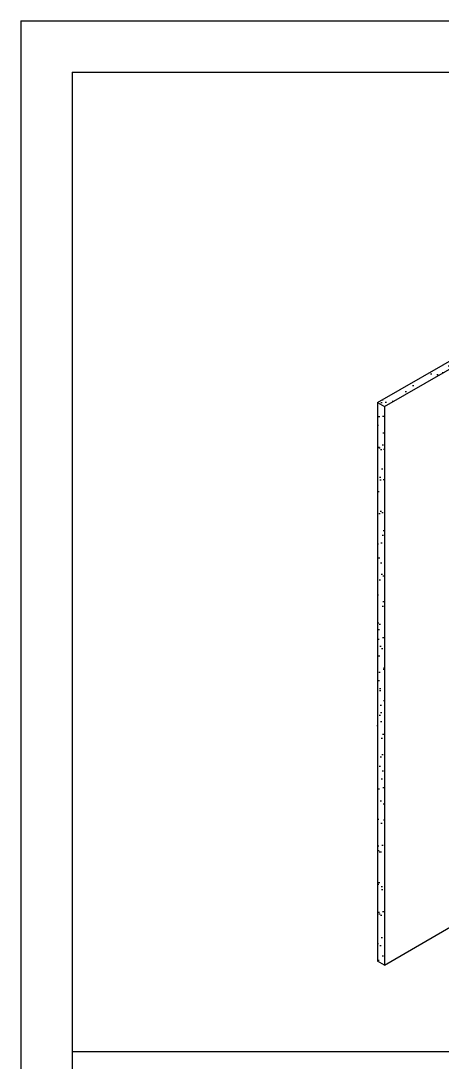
# Model space of a CAD drawing. Extents: x 0 to 51, y 0 to 66.
# Drawn here: x 0 to 12.31, y 35.55 to 66 of the extents above; entities that cross this region are included whole.
import ezdxf

# ---------------------------------------------------------------- set-up
doc = ezdxf.new("R2010")
doc.units = 0
doc.header["$LTSCALE"] = 1.5
doc.header["$MEASUREMENT"] = 0
doc.layers.get('DEFPOINTS').update_dxf_attribs({"linetype": 'CONTINUOUS'})
for name, color, linetype in [('8X11-TTB$0$B', 7, 'CONTINUOUS'), ('STRUCTURE', 252, 'CONTINUOUS'), ('TITLE', 7, 'CONTINUOUS')]:
    doc.layers.add(name, color=color, linetype=linetype)
pattern_1 = [(37.50000000000001, (106.1620206132676, 3.342599181571828), (-0.01574833952740204, 0.4817059422532897), [0, -0.38, 0, -0.425, 0, -0.40625]), (7.499999999999999, (106.1620206132676, 3.342599181571828), (0.4424441763169318, 0.7055365163074351), [0, -0.205, 0, -0.3425, 0, -0.13125]), (327.5, (105.8545206132676, 3.342599181571828), (0.7785354654378738, 0.001414763384241124), [0, -0.125, 0, -0.45, 0, -0.5875]), (317.5, (105.8545206132676, 3.342599181571828), (0.7515316511430733, 0.2194188912335623), [0, -0.0625, 0, -0.295, 0, -0.3375])]

msp = doc.modelspace()

# ---------------------------------------------------------------- hatches: boundary and pattern name
at = {"layer": 'STRUCTURE', "linetype": 'CONTINUOUS'}
h = msp.add_hatch(dxfattribs=at)
h.set_pattern_fill('AR-SAND', color=256, scale=0.25, style=0)
h.set_pattern_definition(pattern_1)
h.paths.add_polyline_path([(23.33957114003282, 62.06369667480713), (23.14099391069399, 62.17998816566939), (10.41934127631633, 54.8351385926748), (10.61791850565514, 54.71884710181253)])
h = msp.add_hatch(dxfattribs=at)
h.set_pattern_fill('AR-SAND', color=256, scale=0.25, style=0)
h.set_pattern_definition(pattern_1)
h.paths.add_polyline_path([(10.61791850565515, 54.71884710181252), (10.4193412763163, 54.8351385926748), (10.41934127631623, 38.49650287791366), (10.61791850565477, 38.38185426110012)])

# ---------------------------------------------------------------- linework, layer by layer
at = {"layer": '8X11-TTB$0$B', "color": 7}
for q in [(1.5, 1.5), (49.5, 64.50000000000003)]:
    msp.add_line((1.499999999999979, 64.50000000000001), q, dxfattribs=at)
at = {"layer": 'DEFPOINTS'}
for q in [(0, 0), (51, 66.00000000000001)]:
    msp.add_line((-1.06581410364015e-14, 66.00000000000001), q, dxfattribs=at)
at = {"layer": 'STRUCTURE'}
for p, q in [((10.4193412763163, 54.8351385926748), (23.14099391069398, 62.1799881656694)), ((10.61791850565514, 54.71884710181252), (23.33957114003282, 62.06369667480712)), ((10.4193412763163, 54.8351385926748), (10.41934127631625, 38.49650287791365)), ((10.4193412763163, 54.8351385926748), (10.61791850565514, 54.71884710181252)), ((10.61791850565514, 54.71884710181252), (10.61791850565476, 38.38185426110013)), ((10.61791850565476, 38.38185426110013), (12.62052617793963, 39.53806033977502))]:
    msp.add_line(p, q, dxfattribs=at)
at = {"layer": 'STRUCTURE', "linetype": 'CONTINUOUS'}
msp.add_line((10.61791850565476, 38.38185426110013), (10.41934127631625, 38.49650287791365), dxfattribs=at)
at = {"layer": 'TITLE', "linetype": 'CONTINUOUS'}
msp.add_line((49.5, 35.84534034634707), (1.499999999999986, 35.84534034634707), dxfattribs=at)

doc.saveas('drawing.dxf')
